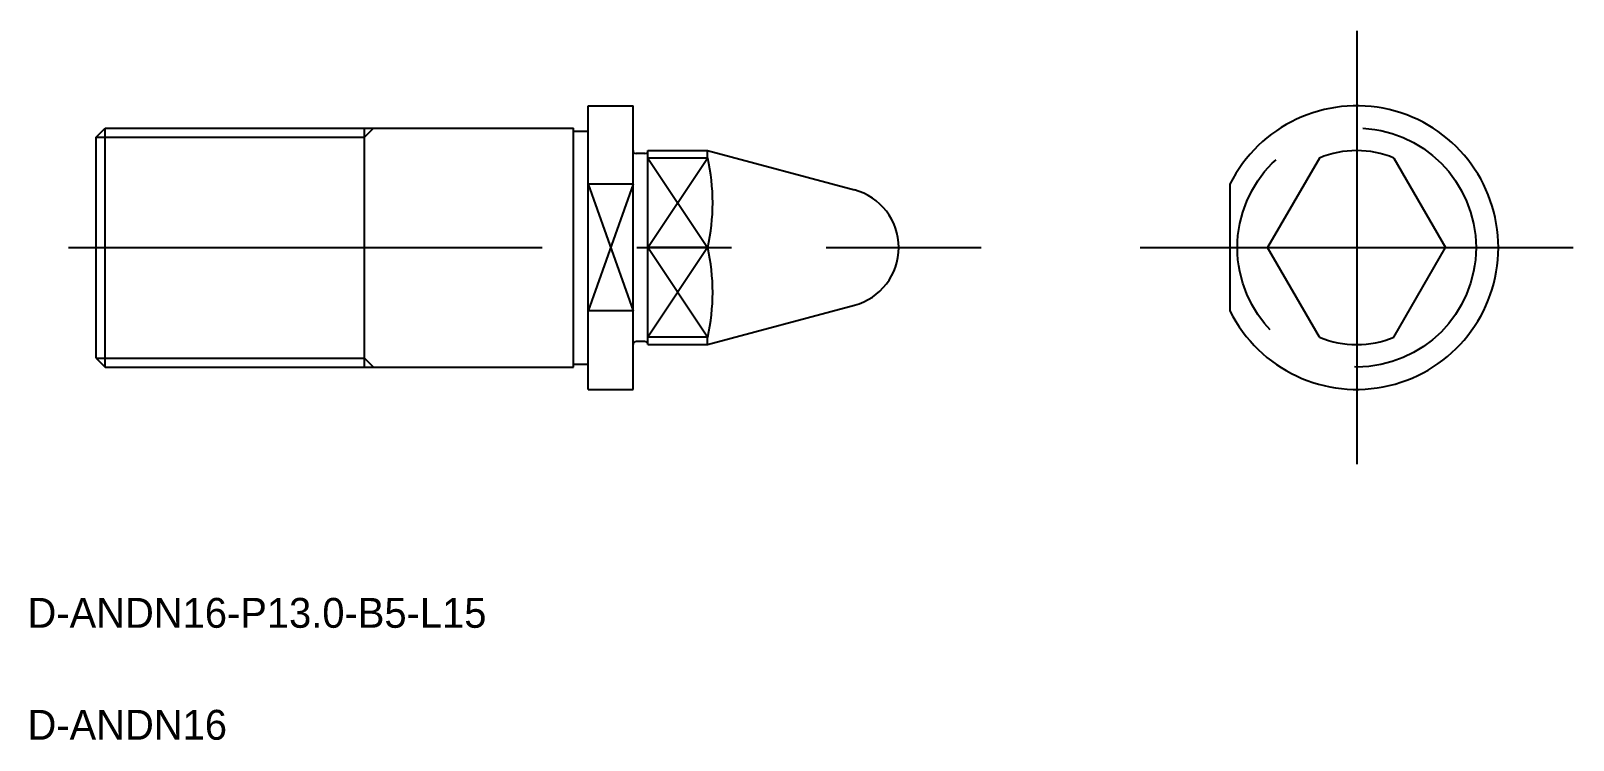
# Model space of a CAD drawing. Extents: x 13 to 117, y 28 to 75.
import ezdxf

# ---------------------------------------------------------------- set-up
doc = ezdxf.new("R2010")
doc.units = 0
doc.linetypes.add('CENTER', pattern=[50.8, 31.75, -6.35, 6.35, -6.35])
doc.linetypes.add('DASHED', pattern=[19.05, 12.7, -6.35])
doc.layers.get('0').update_dxf_attribs({"linetype": 'CONTINUOUS'})
doc.layers.add('CENTER', color=1, linetype='CENTER')

msp = doc.modelspace()

# ---------------------------------------------------------------- linework, layer by layer
at = {"color": 7, "linetype": 'CONTINUOUS'}
for p, q in [((50.61, 51.29), (50.61, 70.29)), ((50.61, 70.29), (53.61, 70.29)), ((53.61, 51.29), (53.61, 70.29)), ((17.61, 68.19), (18.21, 68.79)), ((18.21, 52.79), (18.21, 68.79)), ((18.21, 68.79), (35.61, 68.79)), ((35.61, 52.79), (35.61, 68.79)), ((35.61, 68.79), (49.61, 68.79)), ((49.61, 52.79), (49.61, 68.79)), ((49.61, 68.59), (50.61, 68.59)), ((17.61, 53.39), (17.61, 68.19)), ((54.61, 67.29), (58.61, 67.29)), ((54.61, 67.29), (54.61, 67.29)), ((54.61, 67.29), (54.61, 67.29)), ((54.61, 54.29), (54.61, 67.29)), ((58.61, 66.79), (58.61, 67.29)), ((58.61, 67.29), (68.45, 64.66)), ((54.41, 67.09), (53.81, 67.09)), ((58.61, 66.79), (54.61, 66.79)), ((99.63, 66.79), (96.16, 60.79)), ((104.63, 66.79), (108.09, 60.79)), ((53.61, 65.04), (50.61, 65.04)), ((93.63, 65.04), (93.63, 56.55)), ((58.61, 60.79), (54.61, 60.79)), ((99.63, 54.79), (96.16, 60.79)), ((104.63, 54.79), (108.09, 60.79)), ((58.61, 54.29), (68.45, 56.93)), ((53.61, 56.55), (50.61, 56.55)), ((54.41, 54.49), (53.81, 54.49)), ((58.61, 54.79), (54.61, 54.79)), ((54.61, 54.29), (58.61, 54.29)), ((54.61, 54.29), (54.61, 54.29)), ((54.61, 54.29), (54.61, 54.29)), ((58.61, 54.29), (58.61, 54.79)), ((17.61, 53.39), (18.21, 52.79)), ((18.21, 52.79), (49.61, 52.79)), ((49.61, 52.99), (50.61, 52.99)), ((50.61, 51.29), (53.61, 51.29)), ((51.36, 51.29), (51.36, 51.29)), ((52.11, 51.29), (52.11, 51.29))]:
    msp.add_line(p, q, dxfattribs=at)
at = {"color": 3, "linetype": 'CONTINUOUS'}
for p, q in [((35.61, 68.19), (36.21, 68.79)), ((17.61, 68.19), (35.61, 68.19)), ((54.61, 66.79), (58.61, 60.79)), ((54.61, 60.79), (58.61, 66.79)), ((50.61, 65.04), (53.61, 56.55)), ((53.61, 65.04), (50.61, 56.55)), ((58.61, 60.79), (54.61, 54.79)), ((58.61, 54.79), (54.61, 60.79)), ((17.61, 53.39), (35.61, 53.39)), ((35.61, 53.39), (36.21, 52.79))]:
    msp.add_line(p, q, dxfattribs=at)
at = {"color": 3, "linetype": 'DASHED'}
msp.add_circle((102.13, 60.79), 8, dxfattribs=at)
at = {"color": 7, "linetype": 'CONTINUOUS'}
for centre, radius, start, end in [((102.13, 60.79), 9.5, 206.5254, 153.4746), ((53.81, 67.29), 0.2, 180, 270), ((54.41, 67.29), 0.2, 270, 0), ((102.13, 60.79), 6.5, 67.3801, 112.6199), ((45.34, 63.79), 13.61, 347.2648, 12.7352), ((67.42, 60.79), 4, 285, 75), ((45.35, 57.79), 13.6, 347.255, 12.745), ((53.81, 54.29), 0.2, 90, 180), ((54.41, 54.29), 0.2, 0, 90), ((102.13, 60.79), 6.5, 247.3801, 292.6199)]:
    msp.add_arc(centre, radius, start, end, dxfattribs=at)
at = {"layer": 'CENTER', "color": 1, "linetype": 'CENTER'}
for p, q in [((102.13, 75.31), (102.13, 46.28)), ((15.76, 60.79), (76.95, 60.79)), ((87.61, 60.79), (116.64, 60.79))]:
    msp.add_line(p, q, dxfattribs=at)

# ---------------------------------------------------------------- texts
at = {"color": 7, "linetype": 'CONTINUOUS'}
for s, p in [('D-ANDN16-P13.0-B5-L15', (13.01, 35.32)), ('D-ANDN16', (13.01, 27.82))]:
    msp.add_text(s, height=2, dxfattribs=at).set_placement(p)

doc.saveas('drawing.dxf')
